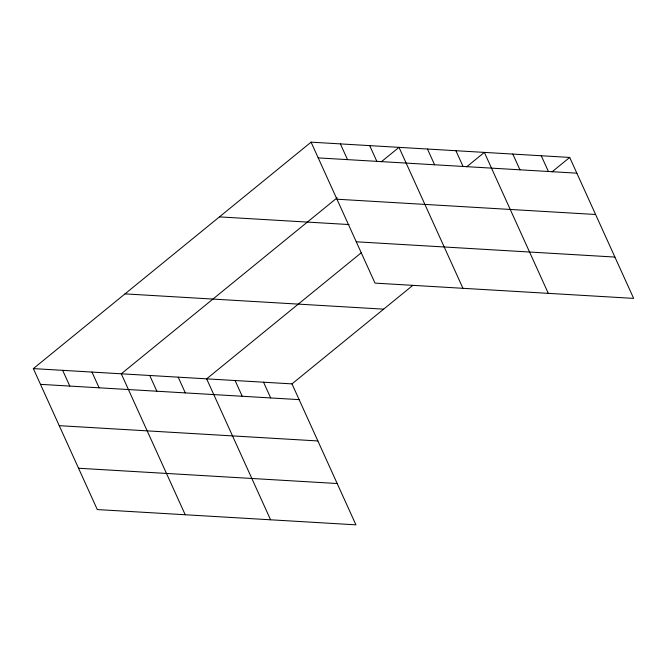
<?xml version="1.0" encoding="UTF-8"?>
<svg xmlns="http://www.w3.org/2000/svg" width="667" height="667" viewBox="0 0 667 667"><rect width="100%" height="100%" fill="white"/><g stroke="black" fill="none" stroke-linecap="round" stroke-linejoin="round"><path stroke-width="1" d="M33.35 368.609L291.988 383.884L355.928 524.837L97.29 509.563L33.35 368.609L311.072 142.163L569.71 157.437L633.65 298.391L375.012 283.116L311.072 142.163M337.11 197.824L121.286 373.803L185.226 514.757M381.324 161.773L399.008 147.349L462.948 288.302M361.239 252.785L206.637 378.848L270.577 519.801M466.675 166.817L484.359 152.393L548.299 293.347M291.988 383.884L412.69 285.468M552.026 171.853L569.71 157.437M318.209 157.896L576.847 173.17M336.96 199.216L595.598 214.491M219.426 216.892L349.024 224.546M356.27 241.787L614.907 257.062M124.996 293.88L383.633 309.154M40.487 384.35L299.124 399.625M59.23 425.671L317.867 440.945M78.548 468.242L337.185 483.517M541.262 155.753L548.399 171.494M512.815 154.077L519.952 169.81M455.911 150.709L463.048 166.45M427.464 149.033L434.601 164.774M369.701 145.623L376.838 161.356M340.387 143.889L347.524 159.63M263.54 382.208L270.677 397.941M235.084 380.523L242.229 396.265M178.189 377.163L185.326 392.905M149.733 375.488L156.878 391.221M91.971 372.078L99.116 387.81M62.665 370.343L69.802 386.085"/></g></svg>
